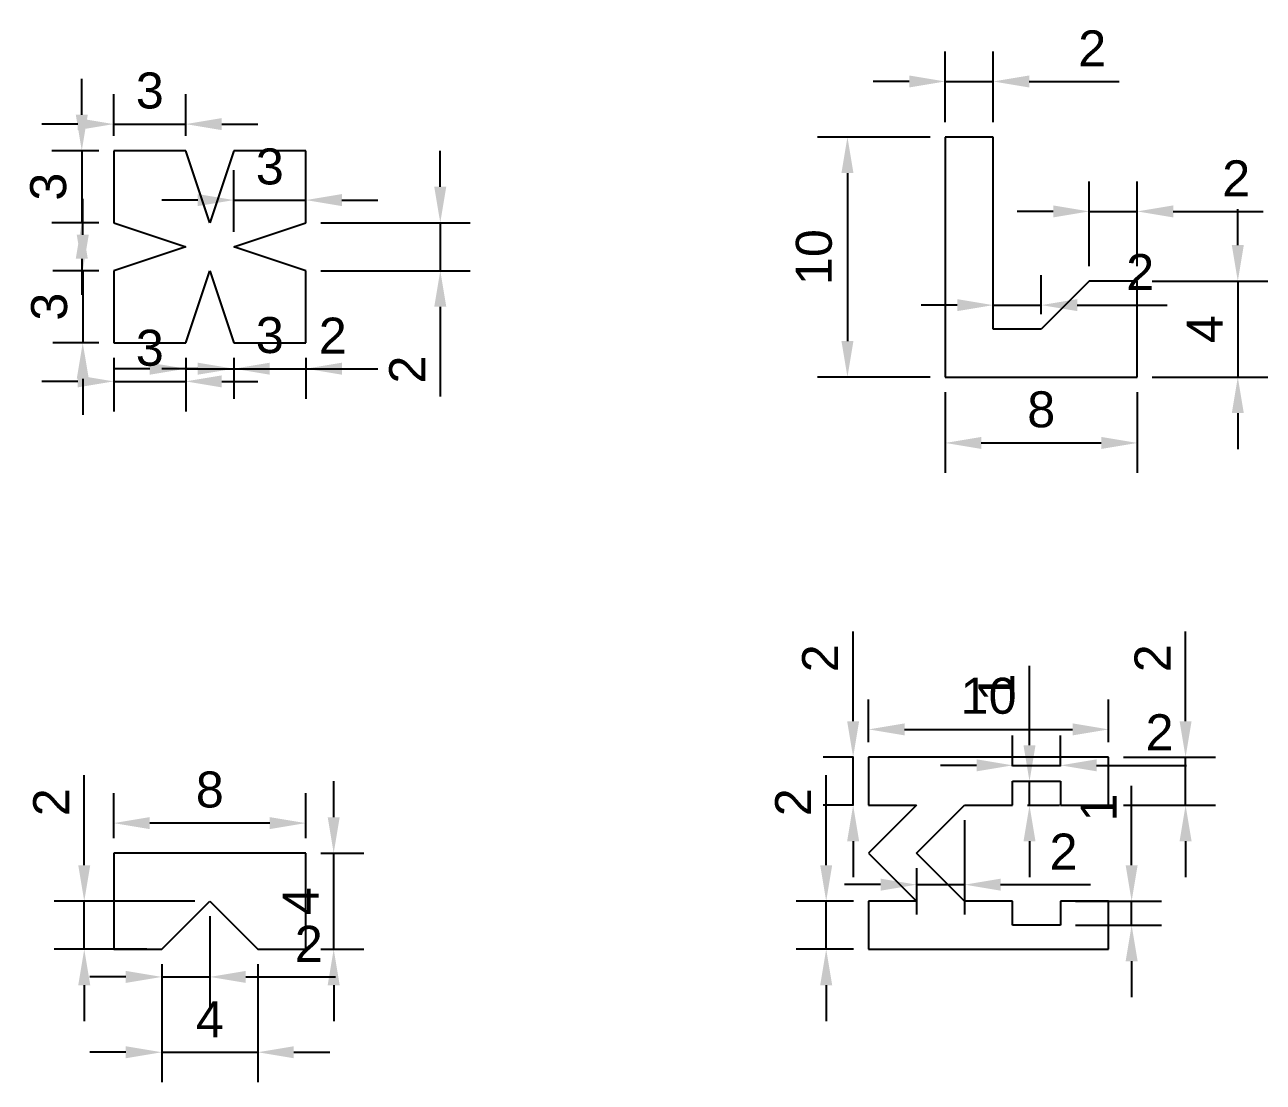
# Model space of a CAD drawing. Header units: millimetres. Extents: x -38.3 to 60.9, y -29.8 to 14.7.
# Drawn here: x -38.3 to 13.2, y -29.4 to 14.7 of the extents above; entities that cross this region are included whole.
import ezdxf

# ---------------------------------------------------------------- set-up
doc = ezdxf.new("R2010")
doc.units = ezdxf.units.MM
doc.styles.get("Standard").update_dxf_attribs({"font": 'arial.ttf'})
doc.dimstyles.new('ISO-25', dxfattribs={"dimtxt": 1.5, "dimasz": 1.5, "dimexe": 1.25, "dimexo": 0.625, "dimtad": 1, "dimtxsty": 'Standard', "dimcen": 2.5, "dimadec": 0, "dimazin": 0, "dimtfac": 1, "dimtmove": 0, "dimatfit": 3, "dimfxl": 1, "dimarcsym": 0})

# ---------------------------------------------------------------- blocks, each defined once
blk = doc.blocks.new('*D1')
at = {"color": 0, "lineweight": -2, "transparency": 16777216}
for p, q in [((12.189, 5.5), (12.189, 7)), ((8.625, 4), (13.439, 4)), ((12.189, 4), (12.189, 0)), ((8.625, 0), (13.439, 0)), ((12.189, -1.5), (12.189, -3))]:
    blk.add_line(p, q, dxfattribs=at)
at = {"color": 0, "transparency": 16777216}
for points in [[(11.939, 5.5), (12.439, 5.5), (12.189, 4)], [(11.939, -1.5), (12.439, -1.5), (12.189, 0)]]:
    blk.add_solid(points, dxfattribs=at)
at = {"layer": 'Defpoints', "color": 0, "transparency": 16777216}
for p in [(8, 4), (8, 0), (12.189, 0)]:
    blk.add_point(p, dxfattribs=at)
at = {"color": 0, "transparency": 16777216, "insert": (10.814, 2), "char_height": 1.5, "attachment_point": 5, "rotation": 90}
blk.add_mtext('4', dxfattribs=at)
blk = doc.blocks.new('*D2')
at = {"color": 0, "lineweight": -2, "transparency": 16777216}
for p, q in [((0, 10.625), (0, 13.57)), ((2, 10.625), (2, 13.57)), ((-1.5, 12.32), (-3, 12.32)), ((0, 12.32), (2, 12.32)), ((3.5, 12.32), (7.244, 12.32))]:
    blk.add_line(p, q, dxfattribs=at)
at = {"color": 0, "transparency": 16777216}
for points in [[(-1.5, 12.57), (-1.5, 12.07), (0, 12.32)], [(3.5, 12.57), (3.5, 12.07), (2, 12.32)]]:
    blk.add_solid(points, dxfattribs=at)
at = {"layer": 'Defpoints', "color": 0, "transparency": 16777216}
for p in [(2, 12.32), (0, 10), (2, 10)]:
    blk.add_point(p, dxfattribs=at)
at = {"color": 0, "transparency": 16777216, "insert": (6.122, 13.699), "char_height": 1.5, "attachment_point": 5}
blk.add_mtext('2', dxfattribs=at)
blk = doc.blocks.new('*D3')
at = {"color": 0, "lineweight": -2, "transparency": 16777216}
for p, q in [((6, 4.625), (6, 8.155)), ((8, 4.625), (8, 8.155)), ((4.5, 6.905), (3, 6.905)), ((6, 6.905), (8, 6.905)), ((9.5, 6.905), (13.244, 6.905))]:
    blk.add_line(p, q, dxfattribs=at)
at = {"color": 0, "transparency": 16777216}
for points in [[(4.5, 7.155), (4.5, 6.655), (6, 6.905)], [(9.5, 7.155), (9.5, 6.655), (8, 6.905)]]:
    blk.add_solid(points, dxfattribs=at)
at = {"layer": 'Defpoints', "color": 0, "transparency": 16777216}
for p in [(8, 6.905), (6, 4), (8, 4)]:
    blk.add_point(p, dxfattribs=at)
at = {"color": 0, "transparency": 16777216, "insert": (12.122, 8.283), "char_height": 1.5, "attachment_point": 5}
blk.add_mtext('2', dxfattribs=at)
blk = doc.blocks.new('*D4')
at = {"color": 0, "lineweight": -2, "transparency": 16777216}
for p, q in [((2, 2.625), (2, 4.25)), ((4, 2.625), (4, 4.25)), ((0.5, 3), (-1, 3)), ((2, 3), (4, 3)), ((5.5, 3), (9.244, 3))]:
    blk.add_line(p, q, dxfattribs=at)
at = {"color": 0, "transparency": 16777216}
for points in [[(0.5, 3.25), (0.5, 2.75), (2, 3)], [(5.5, 3.25), (5.5, 2.75), (4, 3)]]:
    blk.add_solid(points, dxfattribs=at)
at = {"layer": 'Defpoints', "color": 0, "transparency": 16777216}
for p in [(4, 3), (2, 2), (4, 2)]:
    blk.add_point(p, dxfattribs=at)
at = {"color": 0, "transparency": 16777216, "insert": (8.122, 4.378), "char_height": 1.5, "attachment_point": 5}
blk.add_mtext('2', dxfattribs=at)
blk = doc.blocks.new('*D5')
at = {"color": 0, "lineweight": -2, "transparency": 16777216}
for p, q in [((0, -0.625), (0, -3.993)), ((8, -0.625), (8, -3.993)), ((1.5, -2.743), (6.5, -2.743))]:
    blk.add_line(p, q, dxfattribs=at)
at = {"color": 0, "transparency": 16777216}
for points in [[(1.5, -2.493), (1.5, -2.993), (0, -2.743)], [(6.5, -2.493), (6.5, -2.993), (8, -2.743)]]:
    blk.add_solid(points, dxfattribs=at)
at = {"layer": 'Defpoints', "color": 0, "transparency": 16777216}
for p in [(0, 0), (8, 0), (8, -2.743)]:
    blk.add_point(p, dxfattribs=at)
at = {"color": 0, "transparency": 16777216, "insert": (4, -1.353), "char_height": 1.5, "attachment_point": 5}
blk.add_mtext('8', dxfattribs=at)
blk = doc.blocks.new('*D6')
at = {"color": 0, "lineweight": -2, "transparency": 16777216}
for p, q in [((-0.625, 10), (-5.323, 10)), ((-4.073, 8.5), (-4.073, 1.5)), ((-0.625, 0), (-5.323, 0))]:
    blk.add_line(p, q, dxfattribs=at)
at = {"color": 0, "transparency": 16777216}
for points in [[(-4.323, 8.5), (-3.823, 8.5), (-4.073, 10)], [(-4.323, 1.5), (-3.823, 1.5), (-4.073, 0)]]:
    blk.add_solid(points, dxfattribs=at)
at = {"layer": 'Defpoints', "color": 0, "transparency": 16777216}
for p in [(0, 10), (0, 0), (-4.073, 0)]:
    blk.add_point(p, dxfattribs=at)
at = {"color": 0, "transparency": 16777216, "insert": (-5.463, 5), "char_height": 1.5, "attachment_point": 5, "rotation": 90}
blk.add_mtext('10', dxfattribs=at)
blk = doc.blocks.new('*D20')
at = {"color": 0, "lineweight": -2, "transparency": 16777216}
for p, q in [((-3.192, -15.213), (-3.192, -13.43)), ((6.808, -15.213), (6.808, -13.43)), ((-1.692, -14.68), (5.308, -14.68))]:
    blk.add_line(p, q, dxfattribs=at)
at = {"color": 0, "transparency": 16777216}
for points in [[(-1.692, -14.43), (-1.692, -14.93), (-3.192, -14.68)], [(5.308, -14.43), (5.308, -14.93), (6.808, -14.68)]]:
    blk.add_solid(points, dxfattribs=at)
at = {"layer": 'Defpoints', "color": 0, "transparency": 16777216}
for p in [(6.808, -14.68), (-3.192, -15.838), (6.808, -15.838)]:
    blk.add_point(p, dxfattribs=at)
at = {"color": 0, "transparency": 16777216, "insert": (1.808, -13.289), "char_height": 1.5, "attachment_point": 5}
blk.add_mtext('10', dxfattribs=at)
blk = doc.blocks.new('*D21')
at = {"color": 0, "lineweight": -2, "transparency": 16777216}
for p, q in [((10.013, -14.338), (10.013, -10.594)), ((7.433, -15.838), (11.263, -15.838)), ((10.013, -17.838), (10.013, -15.838)), ((7.433, -17.838), (11.263, -17.838)), ((10.013, -19.338), (10.013, -20.838))]:
    blk.add_line(p, q, dxfattribs=at)
at = {"color": 0, "transparency": 16777216}
for points in [[(9.763, -14.338), (10.263, -14.338), (10.013, -15.838)], [(9.763, -19.338), (10.263, -19.338), (10.013, -17.838)]]:
    blk.add_solid(points, dxfattribs=at)
at = {"layer": 'Defpoints', "color": 0, "transparency": 16777216}
for p in [(6.808, -15.838), (10.013, -15.838), (6.808, -17.838)]:
    blk.add_point(p, dxfattribs=at)
at = {"color": 0, "transparency": 16777216, "insert": (8.635, -11.716), "char_height": 1.5, "attachment_point": 5, "rotation": 90}
blk.add_mtext('2', dxfattribs=at)
blk = doc.blocks.new('*D22')
at = {"color": 0, "lineweight": -2, "transparency": 16777216}
for p, q in [((2.808, -16.213), (2.808, -14.928)), ((4.808, -16.213), (4.808, -14.928)), ((1.308, -16.178), (-0.192, -16.178)), ((2.808, -16.178), (4.808, -16.178)), ((6.308, -16.178), (10.051, -16.178))]:
    blk.add_line(p, q, dxfattribs=at)
at = {"color": 0, "transparency": 16777216}
for points in [[(1.308, -15.928), (1.308, -16.428), (2.808, -16.178)], [(6.308, -15.928), (6.308, -16.428), (4.808, -16.178)]]:
    blk.add_solid(points, dxfattribs=at)
at = {"layer": 'Defpoints', "color": 0, "transparency": 16777216}
for p in [(4.808, -16.178), (2.808, -16.838), (4.808, -16.838)]:
    blk.add_point(p, dxfattribs=at)
at = {"color": 0, "transparency": 16777216, "insert": (8.93, -14.799), "char_height": 1.5, "attachment_point": 5}
blk.add_mtext('2', dxfattribs=at)
blk = doc.blocks.new('*D23')
at = {"color": 0, "lineweight": -2, "transparency": 16777216}
for p, q in [((3.511, -15.338), (3.511, -12.035)), ((3.433, -16.838), (4.761, -16.838)), ((3.511, -17.838), (3.511, -16.838)), ((3.433, -17.838), (4.761, -17.838)), ((3.511, -19.338), (3.511, -20.838))]:
    blk.add_line(p, q, dxfattribs=at)
at = {"color": 0, "transparency": 16777216}
for points in [[(3.261, -15.338), (3.761, -15.338), (3.511, -16.838)], [(3.261, -19.338), (3.761, -19.338), (3.511, -17.838)]]:
    blk.add_solid(points, dxfattribs=at)
at = {"layer": 'Defpoints', "color": 0, "transparency": 16777216}
for p in [(2.808, -16.838), (3.511, -16.838), (2.808, -17.838)]:
    blk.add_point(p, dxfattribs=at)
at = {"color": 0, "transparency": 16777216, "insert": (2.132, -12.937), "char_height": 1.5, "attachment_point": 5, "rotation": 90}
blk.add_mtext('1', dxfattribs=at)
blk = doc.blocks.new('*D24')
at = {"color": 0, "lineweight": -2, "transparency": 16777216}
for p, q in [((0.808, -18.463), (0.808, -22.4)), ((-1.192, -20.463), (-1.192, -22.4)), ((-2.692, -21.15), (-4.192, -21.15)), ((-1.192, -21.15), (0.808, -21.15)), ((2.308, -21.15), (6.051, -21.15))]:
    blk.add_line(p, q, dxfattribs=at)
at = {"color": 0, "transparency": 16777216}
for points in [[(-2.692, -20.9), (-2.692, -21.4), (-1.192, -21.15)], [(2.308, -20.9), (2.308, -21.4), (0.808, -21.15)]]:
    blk.add_solid(points, dxfattribs=at)
at = {"layer": 'Defpoints', "color": 0, "transparency": 16777216}
for p in [(0.808, -17.838), (-1.192, -19.838), (0.808, -21.15)]:
    blk.add_point(p, dxfattribs=at)
at = {"color": 0, "transparency": 16777216, "insert": (4.93, -19.772), "char_height": 1.5, "attachment_point": 5}
blk.add_mtext('2', dxfattribs=at)
blk = doc.blocks.new('*D25')
at = {"color": 0, "lineweight": -2, "transparency": 16777216}
for p, q in [((-4.959, -20.338), (-4.959, -16.594)), ((-3.817, -21.838), (-6.209, -21.838)), ((-4.959, -23.838), (-4.959, -21.838)), ((-3.817, -23.838), (-6.209, -23.838)), ((-4.959, -25.338), (-4.959, -26.838))]:
    blk.add_line(p, q, dxfattribs=at)
at = {"color": 0, "transparency": 16777216}
for points in [[(-5.209, -20.338), (-4.709, -20.338), (-4.959, -21.838)], [(-5.209, -25.338), (-4.709, -25.338), (-4.959, -23.838)]]:
    blk.add_solid(points, dxfattribs=at)
at = {"layer": 'Defpoints', "color": 0, "transparency": 16777216}
for p in [(-4.959, -21.838), (-3.192, -21.838), (-3.192, -23.838)]:
    blk.add_point(p, dxfattribs=at)
at = {"color": 0, "transparency": 16777216, "insert": (-6.337, -17.716), "char_height": 1.5, "attachment_point": 5, "rotation": 90}
blk.add_mtext('2', dxfattribs=at)
blk = doc.blocks.new('*D26')
at = {"color": 0, "lineweight": -2, "transparency": 16777216}
for p, q in [((-3.835, -14.338), (-3.835, -10.594)), ((-3.817, -15.838), (-5.085, -15.838)), ((-3.835, -17.838), (-3.835, -15.838)), ((-3.817, -17.838), (-5.085, -17.838)), ((-3.835, -19.338), (-3.835, -20.838))]:
    blk.add_line(p, q, dxfattribs=at)
at = {"color": 0, "transparency": 16777216}
for points in [[(-4.085, -14.338), (-3.585, -14.338), (-3.835, -15.838)], [(-4.085, -19.338), (-3.585, -19.338), (-3.835, -17.838)]]:
    blk.add_solid(points, dxfattribs=at)
at = {"layer": 'Defpoints', "color": 0, "transparency": 16777216}
for p in [(-3.835, -15.838), (-3.192, -15.838), (-3.192, -17.838)]:
    blk.add_point(p, dxfattribs=at)
at = {"color": 0, "transparency": 16777216, "insert": (-5.213, -11.716), "char_height": 1.5, "attachment_point": 5, "rotation": 90}
blk.add_mtext('2', dxfattribs=at)
blk = doc.blocks.new('*D27')
at = {"color": 0, "lineweight": -2, "transparency": 16777216}
for p, q in [((7.765, -20.338), (7.765, -17.035)), ((5.433, -21.838), (9.015, -21.838)), ((7.765, -22.838), (7.765, -21.838)), ((5.433, -22.838), (9.015, -22.838)), ((7.765, -24.338), (7.765, -25.838))]:
    blk.add_line(p, q, dxfattribs=at)
at = {"color": 0, "transparency": 16777216}
for points in [[(7.515, -20.338), (8.015, -20.338), (7.765, -21.838)], [(7.515, -24.338), (8.015, -24.338), (7.765, -22.838)]]:
    blk.add_solid(points, dxfattribs=at)
at = {"layer": 'Defpoints', "color": 0, "transparency": 16777216}
for p in [(4.808, -21.838), (7.765, -21.838), (4.808, -22.838)]:
    blk.add_point(p, dxfattribs=at)
at = {"color": 0, "transparency": 16777216, "insert": (6.387, -17.937), "char_height": 1.5, "attachment_point": 5, "rotation": 90}
blk.add_mtext('1', dxfattribs=at)
blk = doc.blocks.new('*D33')
at = {"color": 0, "lineweight": -2, "transparency": 16777216}
for p, q in [((-25.476, -18.338), (-25.476, -16.838)), ((-26.011, -19.838), (-24.226, -19.838)), ((-25.476, -23.838), (-25.476, -19.838)), ((-26.011, -23.838), (-24.226, -23.838)), ((-25.476, -25.338), (-25.476, -26.838))]:
    blk.add_line(p, q, dxfattribs=at)
at = {"color": 0, "transparency": 16777216}
for points in [[(-25.726, -18.338), (-25.226, -18.338), (-25.476, -19.838)], [(-25.726, -25.338), (-25.226, -25.338), (-25.476, -23.838)]]:
    blk.add_solid(points, dxfattribs=at)
at = {"layer": 'Defpoints', "color": 0, "transparency": 16777216}
for p in [(-26.636, -19.838), (-25.476, -19.838), (-26.636, -23.838)]:
    blk.add_point(p, dxfattribs=at)
at = {"color": 0, "transparency": 16777216, "insert": (-26.851, -21.838), "char_height": 1.5, "attachment_point": 5, "rotation": 90}
blk.add_mtext('4', dxfattribs=at)
blk = doc.blocks.new('*D34')
at = {"color": 0, "lineweight": -2, "transparency": 16777216}
for p, q in [((-34.636, -19.213), (-34.636, -17.335)), ((-26.636, -19.213), (-26.636, -17.335)), ((-28.136, -18.585), (-33.136, -18.585))]:
    blk.add_line(p, q, dxfattribs=at)
at = {"color": 0, "transparency": 16777216}
for points in [[(-33.136, -18.335), (-33.136, -18.835), (-34.636, -18.585)], [(-28.136, -18.335), (-28.136, -18.835), (-26.636, -18.585)]]:
    blk.add_solid(points, dxfattribs=at)
at = {"layer": 'Defpoints', "color": 0, "transparency": 16777216}
for p in [(-34.636, -18.585), (-34.636, -19.838), (-26.636, -19.838)]:
    blk.add_point(p, dxfattribs=at)
at = {"color": 0, "transparency": 16777216, "insert": (-30.636, -17.194), "char_height": 1.5, "attachment_point": 5}
blk.add_mtext('8', dxfattribs=at)
blk = doc.blocks.new('*D35')
at = {"color": 0, "lineweight": -2, "transparency": 16777216}
for p, q in [((-30.636, -22.463), (-30.636, -26.244)), ((-32.636, -24.463), (-32.636, -26.244)), ((-34.136, -24.994), (-35.636, -24.994)), ((-32.636, -24.994), (-30.636, -24.994)), ((-29.136, -24.994), (-25.393, -24.994))]:
    blk.add_line(p, q, dxfattribs=at)
at = {"color": 0, "transparency": 16777216}
for points in [[(-34.136, -24.744), (-34.136, -25.244), (-32.636, -24.994)], [(-29.136, -24.744), (-29.136, -25.244), (-30.636, -24.994)]]:
    blk.add_solid(points, dxfattribs=at)
at = {"layer": 'Defpoints', "color": 0, "transparency": 16777216}
for p in [(-30.636, -21.838), (-32.636, -23.838), (-30.636, -24.994)]:
    blk.add_point(p, dxfattribs=at)
at = {"color": 0, "transparency": 16777216, "insert": (-26.514, -23.616), "char_height": 1.5, "attachment_point": 5}
blk.add_mtext('2', dxfattribs=at)
blk = doc.blocks.new('*D36')
at = {"color": 0, "lineweight": -2, "transparency": 16777216}
for p, q in [((-32.636, -24.463), (-32.636, -29.383)), ((-28.636, -24.463), (-28.636, -29.383)), ((-34.136, -28.133), (-35.636, -28.133)), ((-32.636, -28.133), (-28.636, -28.133)), ((-27.136, -28.133), (-25.636, -28.133))]:
    blk.add_line(p, q, dxfattribs=at)
at = {"color": 0, "transparency": 16777216}
for points in [[(-34.136, -27.883), (-34.136, -28.383), (-32.636, -28.133)], [(-27.136, -27.883), (-27.136, -28.383), (-28.636, -28.133)]]:
    blk.add_solid(points, dxfattribs=at)
at = {"layer": 'Defpoints', "color": 0, "transparency": 16777216}
for p in [(-32.636, -23.838), (-28.636, -23.838), (-28.636, -28.133)]:
    blk.add_point(p, dxfattribs=at)
at = {"color": 0, "transparency": 16777216, "insert": (-30.636, -26.758), "char_height": 1.5, "attachment_point": 5}
blk.add_mtext('4', dxfattribs=at)
blk = doc.blocks.new('*D37')
at = {"color": 0, "lineweight": -2, "transparency": 16777216}
for p, q in [((-35.866, -20.338), (-35.866, -16.594)), ((-31.261, -21.838), (-37.116, -21.838)), ((-35.866, -23.838), (-35.866, -21.838)), ((-33.261, -23.838), (-37.116, -23.838)), ((-35.866, -25.338), (-35.866, -26.838))]:
    blk.add_line(p, q, dxfattribs=at)
at = {"color": 0, "transparency": 16777216}
for points in [[(-36.116, -20.338), (-35.616, -20.338), (-35.866, -21.838)], [(-36.116, -25.338), (-35.616, -25.338), (-35.866, -23.838)]]:
    blk.add_solid(points, dxfattribs=at)
at = {"layer": 'Defpoints', "color": 0, "transparency": 16777216}
for p in [(-35.866, -21.838), (-30.636, -21.838), (-32.636, -23.838)]:
    blk.add_point(p, dxfattribs=at)
at = {"color": 0, "transparency": 16777216, "insert": (-37.244, -17.716), "char_height": 1.5, "attachment_point": 5, "rotation": 90}
blk.add_mtext('2', dxfattribs=at)
blk = doc.blocks.new('*D38')
at = {"color": 0, "lineweight": -2, "transparency": 16777216}
for p, q in [((-34.636, 10.06), (-34.636, 11.793)), ((-31.636, 10.06), (-31.636, 11.793)), ((-36.136, 10.543), (-37.636, 10.543)), ((-34.636, 10.543), (-31.636, 10.543)), ((-30.136, 10.543), (-28.636, 10.543))]:
    blk.add_line(p, q, dxfattribs=at)
at = {"color": 0, "transparency": 16777216}
for points in [[(-36.136, 10.793), (-36.136, 10.293), (-34.636, 10.543)], [(-30.136, 10.793), (-30.136, 10.293), (-31.636, 10.543)]]:
    blk.add_solid(points, dxfattribs=at)
at = {"layer": 'Defpoints', "color": 0, "transparency": 16777216}
for p in [(-31.636, 10.543), (-34.636, 9.435), (-31.636, 9.435)]:
    blk.add_point(p, dxfattribs=at)
at = {"color": 0, "transparency": 16777216, "insert": (-33.136, 11.934), "char_height": 1.5, "attachment_point": 5}
blk.add_mtext('3', dxfattribs=at)
blk = doc.blocks.new('*D39')
at = {"color": 0, "lineweight": -2, "transparency": 16777216}
for p, q in [((-35.969, 10.935), (-35.969, 12.435)), ((-35.261, 9.435), (-37.219, 9.435)), ((-35.969, 9.435), (-35.969, 6.435)), ((-35.261, 6.435), (-37.219, 6.435)), ((-35.969, 4.935), (-35.969, 3.435))]:
    blk.add_line(p, q, dxfattribs=at)
at = {"color": 0, "transparency": 16777216}
for points in [[(-36.219, 10.935), (-35.719, 10.935), (-35.969, 9.435)], [(-36.219, 4.935), (-35.719, 4.935), (-35.969, 6.435)]]:
    blk.add_solid(points, dxfattribs=at)
at = {"layer": 'Defpoints', "color": 0, "transparency": 16777216}
for p in [(-34.636, 9.435), (-35.969, 6.435), (-34.636, 6.435)]:
    blk.add_point(p, dxfattribs=at)
at = {"color": 0, "transparency": 16777216, "insert": (-37.36, 7.935), "char_height": 1.5, "attachment_point": 5, "rotation": 90}
blk.add_mtext('3', dxfattribs=at)
blk = doc.blocks.new('*D40')
at = {"color": 0, "lineweight": -2, "transparency": 16777216}
for p, q in [((-29.636, 6.06), (-29.636, 8.627)), ((-26.636, 7.06), (-26.636, 8.627)), ((-31.136, 7.377), (-32.636, 7.377)), ((-29.636, 7.377), (-26.636, 7.377)), ((-25.136, 7.377), (-23.636, 7.377))]:
    blk.add_line(p, q, dxfattribs=at)
at = {"color": 0, "transparency": 16777216}
for points in [[(-31.136, 7.627), (-31.136, 7.127), (-29.636, 7.377)], [(-25.136, 7.627), (-25.136, 7.127), (-26.636, 7.377)]]:
    blk.add_solid(points, dxfattribs=at)
at = {"layer": 'Defpoints', "color": 0, "transparency": 16777216}
for p in [(-26.636, 7.377), (-26.636, 6.435), (-29.636, 5.435)]:
    blk.add_point(p, dxfattribs=at)
at = {"color": 0, "transparency": 16777216, "insert": (-28.136, 8.768), "char_height": 1.5, "attachment_point": 5}
blk.add_mtext('3', dxfattribs=at)
blk = doc.blocks.new('*D41')
at = {"color": 0, "lineweight": -2, "transparency": 16777216}
for p, q in [((-31.636, 0.81), (-31.636, -0.9)), ((-29.636, 0.81), (-29.636, -0.9)), ((-33.136, 0.35), (-34.636, 0.35)), ((-31.636, 0.35), (-29.636, 0.35)), ((-28.136, 0.35), (-24.393, 0.35))]:
    blk.add_line(p, q, dxfattribs=at)
at = {"color": 0, "transparency": 16777216}
for points in [[(-33.136, 0.6), (-33.136, 0.1), (-31.636, 0.35)], [(-28.136, 0.6), (-28.136, 0.1), (-29.636, 0.35)]]:
    blk.add_solid(points, dxfattribs=at)
at = {"layer": 'Defpoints', "color": 0, "transparency": 16777216}
for p in [(-31.636, 1.435), (-29.636, 1.435), (-29.636, 0.35)]:
    blk.add_point(p, dxfattribs=at)
at = {"color": 0, "transparency": 16777216, "insert": (-25.514, 1.728), "char_height": 1.5, "attachment_point": 5}
blk.add_mtext('2', dxfattribs=at)
blk = doc.blocks.new('*D42')
at = {"color": 0, "lineweight": -2, "transparency": 16777216}
for p, q in [((-34.636, 0.81), (-34.636, -1.428)), ((-31.636, 0.81), (-31.636, -1.428)), ((-36.136, -0.178), (-37.636, -0.178)), ((-34.636, -0.178), (-31.636, -0.178)), ((-30.136, -0.178), (-28.636, -0.178))]:
    blk.add_line(p, q, dxfattribs=at)
at = {"color": 0, "transparency": 16777216}
for points in [[(-36.136, 0.072), (-36.136, -0.428), (-34.636, -0.178)], [(-30.136, 0.072), (-30.136, -0.428), (-31.636, -0.178)]]:
    blk.add_solid(points, dxfattribs=at)
at = {"layer": 'Defpoints', "color": 0, "transparency": 16777216}
for p in [(-34.636, 1.435), (-31.636, 1.435), (-31.636, -0.178)]:
    blk.add_point(p, dxfattribs=at)
at = {"color": 0, "transparency": 16777216, "insert": (-33.136, 1.213), "char_height": 1.5, "attachment_point": 5}
blk.add_mtext('3', dxfattribs=at)
blk = doc.blocks.new('*D43')
at = {"color": 0, "lineweight": -2, "transparency": 16777216}
for p, q in [((-29.636, 0.81), (-29.636, -0.9)), ((-26.636, 0.81), (-26.636, -0.9)), ((-31.136, 0.35), (-32.636, 0.35)), ((-29.636, 0.35), (-26.636, 0.35)), ((-25.136, 0.35), (-23.636, 0.35))]:
    blk.add_line(p, q, dxfattribs=at)
at = {"color": 0, "transparency": 16777216}
for points in [[(-31.136, 0.6), (-31.136, 0.1), (-29.636, 0.35)], [(-25.136, 0.6), (-25.136, 0.1), (-26.636, 0.35)]]:
    blk.add_solid(points, dxfattribs=at)
at = {"layer": 'Defpoints', "color": 0, "transparency": 16777216}
for p in [(-29.636, 1.435), (-26.636, 1.435), (-26.636, 0.35)]:
    blk.add_point(p, dxfattribs=at)
at = {"color": 0, "transparency": 16777216, "insert": (-28.136, 1.742), "char_height": 1.5, "attachment_point": 5}
blk.add_mtext('3', dxfattribs=at)
blk = doc.blocks.new('*D44')
at = {"color": 0, "lineweight": -2, "transparency": 16777216}
for p, q in [((-35.929, 5.935), (-35.929, 7.435)), ((-35.261, 4.435), (-37.179, 4.435)), ((-35.929, 4.435), (-35.929, 1.435)), ((-35.261, 1.435), (-37.179, 1.435)), ((-35.929, -0.065), (-35.929, -1.565))]:
    blk.add_line(p, q, dxfattribs=at)
at = {"color": 0, "transparency": 16777216}
for points in [[(-36.179, 5.935), (-35.679, 5.935), (-35.929, 4.435)], [(-36.179, -0.065), (-35.679, -0.065), (-35.929, 1.435)]]:
    blk.add_solid(points, dxfattribs=at)
at = {"layer": 'Defpoints', "color": 0, "transparency": 16777216}
for p in [(-34.636, 4.435), (-35.929, 1.435), (-34.636, 1.435)]:
    blk.add_point(p, dxfattribs=at)
at = {"color": 0, "transparency": 16777216, "insert": (-37.321, 2.935), "char_height": 1.5, "attachment_point": 5, "rotation": 90}
blk.add_mtext('3', dxfattribs=at)
blk = doc.blocks.new('*D45')
at = {"color": 0, "lineweight": -2, "transparency": 16777216}
for p, q in [((-21.036, 7.935), (-21.036, 9.435)), ((-26.011, 6.435), (-19.786, 6.435)), ((-21.036, 6.435), (-21.036, 4.435)), ((-26.011, 4.435), (-19.786, 4.435)), ((-21.036, 2.935), (-21.036, -0.808))]:
    blk.add_line(p, q, dxfattribs=at)
at = {"color": 0, "transparency": 16777216}
for points in [[(-21.286, 7.935), (-20.786, 7.935), (-21.036, 6.435)], [(-21.286, 2.935), (-20.786, 2.935), (-21.036, 4.435)]]:
    blk.add_solid(points, dxfattribs=at)
at = {"layer": 'Defpoints', "color": 0, "transparency": 16777216}
for p in [(-26.636, 6.435), (-26.636, 4.435), (-21.036, 4.435)]:
    blk.add_point(p, dxfattribs=at)
at = {"color": 0, "transparency": 16777216, "insert": (-22.414, 0.313), "char_height": 1.5, "attachment_point": 5, "rotation": 90}
blk.add_mtext('2', dxfattribs=at)

msp = doc.modelspace()

# ---------------------------------------------------------------- linework, layer by layer
for p, q in [((2, 10), (0, 10)), ((0, 10), (0, 0)), ((2, 2), (2, 10)), ((-31.636, 9.435), (-34.636, 9.435)), ((-34.636, 9.435), (-34.636, 6.435)), ((-30.636, 6.435), (-31.636, 9.435)), ((-29.636, 9.435), (-30.636, 6.435)), ((-26.636, 9.435), (-29.636, 9.435)), ((-26.636, 6.435), (-26.636, 9.435)), ((-34.636, 6.435), (-31.636, 5.435)), ((-29.636, 5.435), (-26.636, 6.435)), ((-31.636, 5.435), (-34.636, 4.435)), ((-26.636, 4.435), (-29.636, 5.435)), ((-34.636, 4.435), (-34.636, 1.435)), ((-31.636, 1.435), (-30.636, 4.435)), ((-30.636, 4.435), (-29.636, 1.435)), ((-26.636, 1.435), (-26.636, 4.435)), ((6, 4), (4, 2)), ((8, 4), (6, 4)), ((8, 0), (8, 4)), ((4, 2), (2, 2)), ((-34.636, 1.435), (-31.636, 1.435)), ((-29.636, 1.435), (-26.636, 1.435)), ((0, 0), (8, 0)), ((6.808, -15.838), (-3.192, -15.838)), ((-3.192, -15.838), (-3.192, -17.838)), ((6.808, -17.838), (6.808, -15.838)), ((2.808, -17.838), (2.808, -16.838)), ((2.808, -16.838), (4.808, -16.838)), ((4.808, -16.838), (4.808, -17.838)), ((-3.192, -17.838), (-1.192, -17.838)), ((-1.192, -17.838), (-3.192, -19.838)), ((-1.192, -19.838), (0.808, -17.838)), ((0.808, -17.838), (2.808, -17.838)), ((4.808, -17.838), (6.808, -17.838)), ((-26.636, -19.838), (-34.636, -19.838)), ((-34.636, -19.838), (-34.636, -23.838)), ((-26.636, -23.838), (-26.636, -19.838)), ((-3.192, -19.838), (-1.192, -21.838)), ((0.808, -21.838), (-1.192, -19.838)), ((-32.636, -23.838), (-30.636, -21.838)), ((-30.636, -21.838), (-28.636, -23.838)), ((-1.192, -21.838), (-3.192, -21.838)), ((-3.192, -21.838), (-3.192, -23.838)), ((2.808, -21.838), (0.808, -21.838)), ((2.808, -22.838), (2.808, -21.838)), ((6.808, -21.838), (4.808, -21.838)), ((4.808, -21.838), (4.808, -22.838)), ((6.808, -23.838), (6.808, -21.838)), ((4.808, -22.838), (2.808, -22.838)), ((-34.636, -23.838), (-32.636, -23.838)), ((-28.636, -23.838), (-26.636, -23.838)), ((-3.192, -23.838), (6.808, -23.838))]:
    msp.add_line(p, q)

# ---------------------------------------------------------------- dimensions: what is measured, and where the dimension line sits
for base, p1, p2, picture, middle in [((2, 12.32), (0, 10), (2, 10), '*D2', (6.122, 13.699)), ((-31.636, 10.543), (-34.636, 9.435), (-31.636, 9.435), '*D38', (-33.136, 11.934)), ((-26.636, 7.377), (-29.636, 5.435), (-26.636, 6.435), '*D40', (-28.136, 8.768)), ((8, 6.905), (6, 4), (8, 4), '*D3', (12.122, 8.283)), ((4, 3), (2, 2), (4, 2), '*D4', (8.122, 4.378)), ((-29.636, 0.35), (-31.636, 1.435), (-29.636, 1.435), '*D41', (-25.514, 1.728)), ((-26.636, 0.35), (-29.636, 1.435), (-26.636, 1.435), '*D43', (-28.136, 1.742)), ((-31.636, -0.178), (-34.636, 1.435), (-31.636, 1.435), '*D42', (-33.136, 1.213)), ((8, -2.743), (0, 0), (8, 0), '*D5', (4, -1.353)), ((6.808, -14.68), (-3.192, -15.838), (6.808, -15.838), '*D20', (1.808, -13.289)), ((4.808, -16.178), (2.808, -16.838), (4.808, -16.838), '*D22', (8.93, -14.799)), ((-34.636, -18.585), (-26.636, -19.838), (-34.636, -19.838), '*D34', (-30.636, -17.194)), ((0.808, -21.15), (-1.192, -19.838), (0.808, -17.838), '*D24', (4.93, -19.772)), ((-30.636, -24.994), (-32.636, -23.838), (-30.636, -21.838), '*D35', (-26.514, -23.616)), ((-28.636, -28.133), (-32.636, -23.838), (-28.636, -23.838), '*D36', (-30.636, -26.758))]:
    dim = msp.add_linear_dim(base=base, p1=p1, p2=p2, dimstyle='ISO-25')
    dim.commit()
    dim.dimension.update_dxf_attribs({"geometry": picture, "text_midpoint": middle})
for base, p1, p2, picture, middle in [((-35.969, 6.435), (-34.636, 9.435), (-34.636, 6.435), '*D39', (-37.36, 7.935)), ((-4.073, 0), (0, 10), (0, 0), '*D6', (-5.463, 5)), ((-21.036, 4.435), (-26.636, 6.435), (-26.636, 4.435), '*D45', (-22.414, 0.313)), ((-35.929, 1.435), (-34.636, 4.435), (-34.636, 1.435), '*D44', (-37.321, 2.935)), ((12.189, 0), (8, 4), (8, 0), '*D1', (10.814, 2)), ((-3.835, -15.838), (-3.192, -17.838), (-3.192, -15.838), '*D26', (-5.213, -11.716)), ((10.013, -15.838), (6.808, -17.838), (6.808, -15.838), '*D21', (8.635, -11.716)), ((3.511, -16.838), (2.808, -17.838), (2.808, -16.838), '*D23', (2.132, -12.937)), ((-35.866, -21.838), (-32.636, -23.838), (-30.636, -21.838), '*D37', (-37.244, -17.716)), ((-25.476, -19.838), (-26.636, -23.838), (-26.636, -19.838), '*D33', (-26.851, -21.838)), ((-4.959, -21.838), (-3.192, -23.838), (-3.192, -21.838), '*D25', (-6.337, -17.716)), ((7.765, -21.838), (4.808, -22.838), (4.808, -21.838), '*D27', (6.387, -17.937))]:
    dim = msp.add_linear_dim(base=base, p1=p1, p2=p2, angle=90, dimstyle='ISO-25')
    dim.commit()
    dim.dimension.update_dxf_attribs({"geometry": picture, "text_midpoint": middle})

doc.saveas('drawing.dxf')
